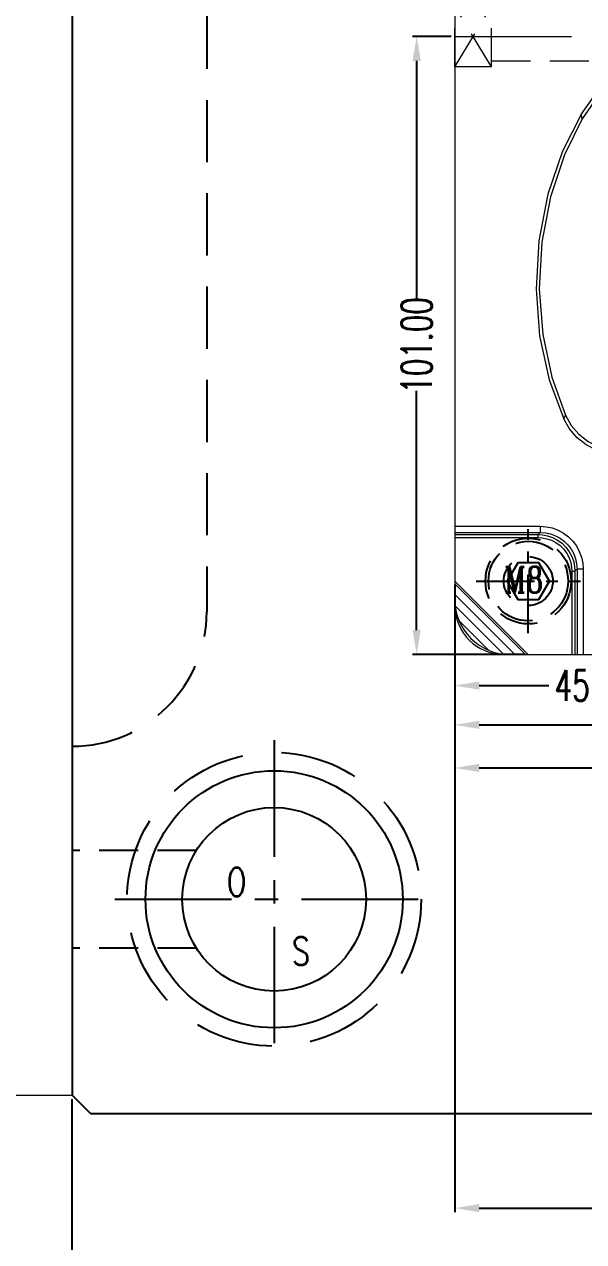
# Model space of a CAD drawing. Header units: inches. Extents: x 164842 to 166038, y -53074 to -52229.
# Drawn here: x 165641.1 to 165732.4, y -52693.9 to -52495 of the extents above; entities that cross this region are included whole.
import ezdxf

# ---------------------------------------------------------------- set-up
doc = ezdxf.new("R2010")
doc.units = ezdxf.units.IN
doc.header["$LTSCALE"] = 2
doc.header["$MEASUREMENT"] = 0
doc.header["$PDMODE"] = 3
doc.header["$PDSIZE"] = 0.3125
doc.linetypes.add('CENTER', pattern=[50.8, 31.75, -6.35, 6.35, -6.35])
doc.linetypes.add('HIDDEN', pattern=[9.525, 6.35, -3.175])
doc.layers.get('0').update_dxf_attribs({"linetype": 'CONTINUOUS'})
doc.layers.get('Defpoints').update_dxf_attribs({"linetype": 'CONTINUOUS'})
for name, color, linetype in [('cen', 1, 'CENTER'), ('hidden', 4, 'HIDDEN'), ('Layer3', 3, 'CONTINUOUS'), ('SCREW', 52, 'HIDDEN')]:
    doc.layers.add(name, color=color, linetype=linetype)
for name, color, linetype, lineweight in [('dim', 3, 'CONTINUOUS', 15), ('PRODUCT', 1, 'CONTINUOUS', 15), ('WR', 122, 'HIDDEN', 18), ('枕位', 75, 'CONTINUOUS', 15)]:
    doc.layers.add(name, color=color, linetype=linetype, lineweight=lineweight)
doc.styles.add('ROMANC', font='romanc', dxfattribs={"width": 0.6, "height": 1})
doc.styles.add('ROMANS', font='ROMANS.shx', dxfattribs={"height": 5, "bigfont": 'chineset.shx'})
doc.styles.get("Standard").update_dxf_attribs({"font": 'txt.shx', "width": 0.67})
doc.dimstyles.new('2.00', dxfattribs={"dimtxt": 5, "dimasz": 4, "dimexe": 0.666, "dimexo": 0.626, "dimgap": 1, "dimtad": 0, "dimzin": 0, "dimdsep": 46, "dimtxsty": 'Standard', "dimcen": 0.09, "dimclrd": 3, "dimclre": 3, "dimclrt": 7, "dimazin": 0, "dimtfac": 1, "dimtofl": 0, "dimtmove": 0, "dimatfit": 0, "dimfxl": 0, "dimtolj": 1, "dimtzin": 0, "dimarcsym": 0})

# ---------------------------------------------------------------- blocks, each defined once
blk = doc.blocks.new('*D36284')
at = {"layer": 'Defpoints', "color": 0}
for p in [(165648.86, -52669.94), (165948.86, -52669.94), (165948.86, -52697.17)]:
    blk.add_point(p, dxfattribs=at)
at = {"layer": 'dim', "color": 3, "linetype": 'ByBlock', "lineweight": -2}
for p, q in [((165648.86, -52670.57), (165648.86, -52697.83)), ((165948.86, -52670.57), (165948.86, -52697.83)), ((165652.86, -52697.17), (165790.6, -52697.17)), ((165944.86, -52697.17), (165807.12, -52697.17))]:
    blk.add_line(p, q, dxfattribs=at)
at = {"layer": 'dim', "color": 3, "linetype": 'ByBlock'}
for points in [[(165652.86, -52696.5), (165652.86, -52697.83), (165648.86, -52697.17)], [(165944.86, -52697.83), (165944.86, -52696.5), (165948.86, -52697.17)]]:
    blk.add_solid(points, dxfattribs=at)
at = {"layer": 'dim', "color": 7, "linetype": 'ByBlock', "insert": (165798.86, -52697.17), "char_height": 5, "attachment_point": 5}
blk.add_mtext('\\A1;300.00', dxfattribs=at)
blk = doc.blocks.new('*D36285')
at = {"layer": 'Defpoints', "color": 0}
for p in [(165711.36, -52585.94), (165886.36, -52588.94), (165711.36, -52688.4)]:
    blk.add_point(p, dxfattribs=at)
at = {"layer": 'dim', "color": 3, "linetype": 'ByBlock', "lineweight": -2}
for p, q in [((165711.36, -52586.57), (165711.36, -52689.06)), ((165886.36, -52589.57), (165886.36, -52689.06)), ((165715.36, -52688.4), (165790.6, -52688.4)), ((165882.36, -52688.4), (165807.12, -52688.4))]:
    blk.add_line(p, q, dxfattribs=at)
at = {"layer": 'dim', "color": 3, "linetype": 'ByBlock'}
for points in [[(165715.36, -52687.73), (165715.36, -52689.06), (165711.36, -52688.4)], [(165882.36, -52689.06), (165882.36, -52687.73), (165886.36, -52688.4)]]:
    blk.add_solid(points, dxfattribs=at)
at = {"layer": 'dim', "color": 7, "linetype": 'ByBlock', "insert": (165798.86, -52688.4), "char_height": 5, "attachment_point": 5}
blk.add_mtext('\\A1;175.00', dxfattribs=at)
blk = doc.blocks.new('20160723.115749')
at = {"layer": 'SCREW', "linetype": 'CENTER', "ltscale": 0.15}
for p, q in [((0, -8.5), (0, 8.5)), ((-8.5, 0), (8.5, 0))]:
    blk.add_line(p, q, dxfattribs=at)
at = {"layer": 'SCREW', "ltscale": 0.5}
blk.add_lwpolyline([(-1.73, 3), (-3.46, 0), (-1.73, -3), (1.73, -3), (3.46, 0), (1.73, 3)], close=True, dxfattribs=at)
for radius in [7, 6.5, 4]:
    blk.add_circle((0, 0), radius, dxfattribs=at)
at = {"layer": 'Layer3', "style": 'ROMANC', "width": 0.8}
blk.add_text('M8', height=4.186, dxfattribs=at).set_placement((-3.98, -1.86))
blk = doc.blocks.new('*D37316')
at = {"layer": 'Defpoints', "color": 0}
for p in [(165705.13, -52496.94), (165711.36, -52496.94), (165723.36, -52597.94)]:
    blk.add_point(p, dxfattribs=at)
at = {"layer": 'dim', "color": 3, "linetype": 'ByBlock', "lineweight": -2}
for p, q in [((165710.74, -52496.94), (165704.46, -52496.94)), ((165705.13, -52500.94), (165705.13, -52540.02)), ((165705.13, -52593.94), (165705.13, -52554.86)), ((165722.74, -52597.94), (165704.46, -52597.94))]:
    blk.add_line(p, q, dxfattribs=at)
at = {"layer": 'dim', "color": 3, "linetype": 'ByBlock'}
for points in [[(165705.8, -52500.94), (165704.46, -52500.94), (165705.13, -52496.94)], [(165704.46, -52593.94), (165705.8, -52593.94), (165705.13, -52597.94)]]:
    blk.add_solid(points, dxfattribs=at)
at = {"layer": 'dim', "color": 7, "linetype": 'ByBlock', "insert": (165705.13, -52547.44), "char_height": 5, "attachment_point": 5, "rotation": 90}
blk.add_mtext('\\A1;101.00', dxfattribs=at)
blk = doc.blocks.new('*D37319')
at = {"layer": 'Defpoints', "color": 0}
for p in [(165711.36, -52585.94), (165756.86, -52597.94), (165756.86, -52603.02)]:
    blk.add_point(p, dxfattribs=at)
at = {"layer": 'dim', "color": 3, "linetype": 'ByBlock', "lineweight": -2}
for p, q in [((165711.36, -52586.57), (165711.36, -52603.69)), ((165756.86, -52598.57), (165756.86, -52603.69)), ((165715.36, -52603.02), (165726.69, -52603.02)), ((165752.86, -52603.02), (165741.53, -52603.02))]:
    blk.add_line(p, q, dxfattribs=at)
at = {"layer": 'dim', "color": 3, "linetype": 'ByBlock'}
for points in [[(165715.36, -52602.35), (165715.36, -52603.69), (165711.36, -52603.02)], [(165752.86, -52603.69), (165752.86, -52602.35), (165756.86, -52603.02)]]:
    blk.add_solid(points, dxfattribs=at)
at = {"layer": 'dim', "color": 7, "linetype": 'ByBlock', "insert": (165734.11, -52603.02), "char_height": 5, "attachment_point": 5}
blk.add_mtext('\\A1;45.50', dxfattribs=at)
blk = doc.blocks.new('*D37320')
at = {"layer": 'Defpoints', "color": 0}
for p in [(165711.36, -52585.94), (165796.36, -52597.94), (165796.36, -52609.44)]:
    blk.add_point(p, dxfattribs=at)
at = {"layer": 'dim', "color": 3, "linetype": 'ByBlock', "lineweight": -2}
for p, q in [((165711.36, -52586.57), (165711.36, -52610.1)), ((165796.36, -52598.57), (165796.36, -52610.1)), ((165715.36, -52609.44), (165746.72, -52609.44)), ((165792.36, -52609.44), (165761, -52609.44))]:
    blk.add_line(p, q, dxfattribs=at)
at = {"layer": 'dim', "color": 3, "linetype": 'ByBlock'}
for points in [[(165715.36, -52608.77), (165715.36, -52610.1), (165711.36, -52609.44)], [(165792.36, -52610.1), (165792.36, -52608.77), (165796.36, -52609.44)]]:
    blk.add_solid(points, dxfattribs=at)
at = {"layer": 'dim', "color": 7, "linetype": 'ByBlock', "insert": (165753.86, -52609.44), "char_height": 5, "attachment_point": 5}
blk.add_mtext('\\A1;85.00', dxfattribs=at)
blk = doc.blocks.new('*D37321')
at = {"layer": 'Defpoints', "color": 0}
for p in [(165711.36, -52585.94), (165845.86, -52597.94), (165845.86, -52616.47)]:
    blk.add_point(p, dxfattribs=at)
at = {"layer": 'dim', "color": 3, "linetype": 'ByBlock', "lineweight": -2}
for p, q in [((165711.36, -52586.57), (165711.36, -52617.13)), ((165845.86, -52598.57), (165845.86, -52617.13)), ((165715.36, -52616.47), (165770.07, -52616.47)), ((165841.86, -52616.47), (165787.15, -52616.47))]:
    blk.add_line(p, q, dxfattribs=at)
at = {"layer": 'dim', "color": 3, "linetype": 'ByBlock'}
for points in [[(165715.36, -52615.8), (165715.36, -52617.13), (165711.36, -52616.47)], [(165841.86, -52617.13), (165841.86, -52615.8), (165845.86, -52616.47)]]:
    blk.add_solid(points, dxfattribs=at)
at = {"layer": 'dim', "color": 7, "linetype": 'ByBlock', "insert": (165778.61, -52616.47), "char_height": 5, "attachment_point": 5}
blk.add_mtext('\\A1;134.50', dxfattribs=at)

msp = doc.modelspace()

# ---------------------------------------------------------------- hatches: boundary and pattern name
at = {"layer": 'PRODUCT', "linetype": 'ByBlock'}
h = msp.add_hatch(dxfattribs=at)
h.set_pattern_fill('ANSI31', color=256, scale=10, angle=180, style=0)
h.set_pattern_definition([(135, (228630.0932, -48964.6067), (0.883883476, 0.883883476), [])])
h.paths.add_polyline_path([(165711.362, -52588.939, 0.4142136), (165720.362, -52597.939), (165723.362, -52597.939), (165711.362, -52585.939)])

# ---------------------------------------------------------------- linework, layer by layer
for p, q in [((165648.862, -52275.939), (165648.862, -52669.939)), ((165651.862, -52672.939), (165648.862, -52669.939)), ((165651.862, -52672.939), (165945.862, -52672.939))]:
    msp.add_line(p, q)
at = {"color": 8, "linetype": 'HIDDEN', "ltscale": 0.8}
msp.add_line((165670.862, -52354.939), (165670.862, -52590.939), dxfattribs=at)
at = {"color": 8, "linetype": 'HIDDEN', "ltscale": 0.5}
for p, q in [((165669.173, -52629.939), (165648.862, -52629.939)), ((165669.173, -52645.939), (165648.862, -52645.939))]:
    msp.add_line(p, q, dxfattribs=at)
for radius in [21, 15]:
    msp.add_circle((165681.862, -52637.939), radius)
at = {"color": 8, "linetype": 'HIDDEN', "ltscale": 0.8}
msp.add_arc((165648.862, -52590.939), 22, 270, 0, dxfattribs=at)
at = {"layer": 'cen', "linetype": 'CENTER', "ltscale": 0.3}
for p, q in [((165681.862, -52611.939), (165681.862, -52663.939)), ((165655.862, -52637.939), (165707.862, -52637.939))]:
    msp.add_line(p, q, dxfattribs=at)
at = {"layer": 'dim', "linetype": 'ByBlock'}
msp.add_line((165648.862, -52612.939), (165648.862, -52612.939), dxfattribs=at)
at = {"layer": 'hidden'}
msp.add_circle((165681.862, -52637.939), 24, dxfattribs=at)
at = {"layer": 'PRODUCT', "linetype": 'ByBlock'}
for p, q in [((165711.362, -52355.939), (165711.362, -52589.939)), ((165711.362, -52576.99), (165725.32, -52576.99)), ((165725.32, -52576.99), (165725.32, -52577.989)), ((165711.362, -52577.989), (165725.32, -52577.989)), ((165711.362, -52578.334), (165724.976, -52578.334)), ((165711.362, -52578.833), (165724.976, -52578.833)), ((165725.32, -52577.989), (165724.976, -52578.334)), ((165724.976, -52578.833), (165724.976, -52578.334)), ((165730.468, -52584.325), (165730.468, -52597.939)), ((165730.468, -52584.325), (165730.967, -52584.325)), ((165731.312, -52583.981), (165730.967, -52584.325)), ((165730.967, -52584.325), (165730.967, -52597.939)), ((165731.312, -52583.981), (165731.312, -52597.939)), ((165732.311, -52583.981), (165731.312, -52583.981)), ((165732.311, -52583.981), (165732.311, -52597.939)), ((165723.362, -52597.939), (165711.362, -52585.939)), ((165719.362, -52597.939), (165878.362, -52597.939)), ((165591.595, -52669.939), (165648.862, -52669.939))]:
    msp.add_line(p, q, dxfattribs=at)
for points in [[(165725.32, -52576.99), (165726.295, -52577.058), (165727.269, -52577.267), (165728.212, -52577.616), (165729.097, -52578.097), (165729.899, -52578.696), (165730.603, -52579.401), (165731.203, -52580.202), (165731.684, -52581.086), (165732.034, -52582.03), (165732.242, -52583.005), (165732.311, -52583.981)], [(165724.976, -52578.334), (165725.696, -52578.377), (165726.499, -52578.531), (165727.33, -52578.816), (165728.138, -52579.236), (165728.872, -52579.773), (165729.512, -52580.411), (165730.053, -52581.143), (165730.477, -52581.95), (165730.766, -52582.785), (165730.922, -52583.594), (165730.967, -52584.325)], [(165724.976, -52578.833), (165725.636, -52578.873), (165726.372, -52579.013), (165727.134, -52579.274), (165727.874, -52579.659), (165728.548, -52580.152), (165729.135, -52580.737), (165729.631, -52581.408), (165730.019, -52582.148), (165730.284, -52582.914), (165730.427, -52583.656), (165730.468, -52584.325)], [(165725.32, -52577.989), (165726.157, -52578.047), (165726.992, -52578.225), (165727.801, -52578.524), (165728.559, -52578.937), (165729.246, -52579.45), (165729.85, -52580.054), (165730.363, -52580.74), (165730.776, -52581.498), (165731.075, -52582.307), (165731.254, -52583.143), (165731.312, -52583.981)]]:
    msp.add_lwpolyline(points, dxfattribs=at)
for centre, radius in [((165720.362, -52588.939), 9), ((165719.362, -52589.939), 8)]:
    msp.add_arc(centre, radius, 180, 270, dxfattribs=at)
at = {"layer": 'WR', "linetype": 'HIDDEN', "ltscale": 0.5}
for p, q in [((165711.362, -52501.939), (165711.362, -52491.939)), ((165711.362, -52501.939), (165717.362, -52491.939)), ((165717.362, -52501.939), (165711.362, -52491.939)), ((165717.362, -52501.939), (165717.362, -52491.939)), ((165717.362, -52501.939), (165711.362, -52501.939)), ((165717.362, -52500.939), (165752.862, -52500.939))]:
    msp.add_line(p, q, dxfattribs=at)
at = {"layer": 'WR', "linetype": 'CENTER', "ltscale": 0.3}
msp.add_line((165711.362, -52496.939), (165796.362, -52496.939), dxfattribs=at)
at = {"layer": '枕位', "linetype": 'ByBlock', "ltscale": 0.3}
for p, q in [((165732.144, -52510.417), (165731.965, -52509.682)), ((165729.147, -52559.456), (165729.448, -52558.839))]:
    msp.add_line(p, q, dxfattribs=at)
for points in [[(165731.965, -52509.682), (165733.959, -52506.924), (165736.417, -52504.526), (165739.227, -52502.598), (165742.328, -52501.178), (165745.653, -52500.303), (165749.048, -52500.012)], [(165749.35, -52500.539), (165745.916, -52500.837), (165742.557, -52501.732), (165739.428, -52503.183), (165736.598, -52505.153), (165734.132, -52507.602), (165732.144, -52510.417)], [(165731.965, -52509.682), (165728.928, -52515.684), (165726.54, -52522.701), (165725.062, -52530.35), (165724.617, -52538.218), (165725.213, -52545.892), (165726.77, -52553.057), (165729.147, -52559.456)], [(165732.144, -52510.417), (165729.246, -52516.295), (165726.973, -52523.128), (165725.569, -52530.555), (165725.145, -52538.187), (165725.709, -52545.634), (165727.187, -52552.598), (165729.448, -52558.839)], [(165738.204, -52565.269), (165736.328, -52565.092), (165734.498, -52564.556), (165732.819, -52563.69), (165731.335, -52562.524), (165730.088, -52561.085), (165729.147, -52559.456)], [(165729.448, -52558.839), (165730.383, -52560.492), (165731.631, -52561.953), (165733.121, -52563.137), (165734.81, -52564.016), (165736.654, -52564.561), (165738.545, -52564.742)]]:
    msp.add_lwpolyline(points, dxfattribs=at)

# ---------------------------------------------------------------- block references
at = {"layer": 'SCREW', "linetype": 'ByBlock'}
msp.add_blockref('20160723.115749', (165723.362, -52585.939), dxfattribs=at)

# ---------------------------------------------------------------- texts
at = {"style": 'ROMANS', "width": 0.75}
for s, p in [('O', (165674.114, -52637.405)), ('S', (165684.758, -52648.72))]:
    msp.add_text(s, height=4.6, dxfattribs=at).set_placement(p)

# ---------------------------------------------------------------- dimensions: what is measured, and where the dimension line sits
at = {"layer": 'dim', "linetype": 'ByBlock'}
dim = msp.add_linear_dim(base=(165705.13, -52496.939), p1=(165723.362, -52597.939), p2=(165711.362, -52496.939), angle=90, dimstyle='2.00', dxfattribs=at)
dim.commit()
dim.dimension.update_dxf_attribs({"geometry": '*D37316', "text_midpoint": (165705.13, -52547.439)})
for base, p1, p2, picture, middle in [((165711.362, -52688.398), (165886.362, -52588.939), (165711.362, -52585.939), '*D36285', (165798.862, -52688.398)), ((165948.862, -52697.166), (165648.862, -52669.939), (165948.862, -52669.939), '*D36284', (165798.862, -52697.166))]:
    dim = msp.add_linear_dim(base=base, p1=p1, p2=p2, angle=180, dimstyle='2.00', dxfattribs=at)
    dim.commit()
    dim.dimension.update_dxf_attribs({"geometry": picture, "text_midpoint": middle, "dimtype": 160})
for base, p2, picture, middle in [((165756.862, -52603.021), (165756.862, -52597.939), '*D37319', (165734.112, -52603.021)), ((165796.362, -52609.436), (165796.362, -52597.939), '*D37320', (165753.862, -52609.436)), ((165845.862, -52616.468), (165845.862, -52597.939), '*D37321', (165778.612, -52616.468))]:
    dim = msp.add_linear_dim(base=base, p1=(165711.362, -52585.939), p2=p2, dimstyle='2.00', dxfattribs=at)
    dim.commit()
    dim.dimension.update_dxf_attribs({"geometry": picture, "text_midpoint": middle})

doc.saveas('drawing.dxf')
